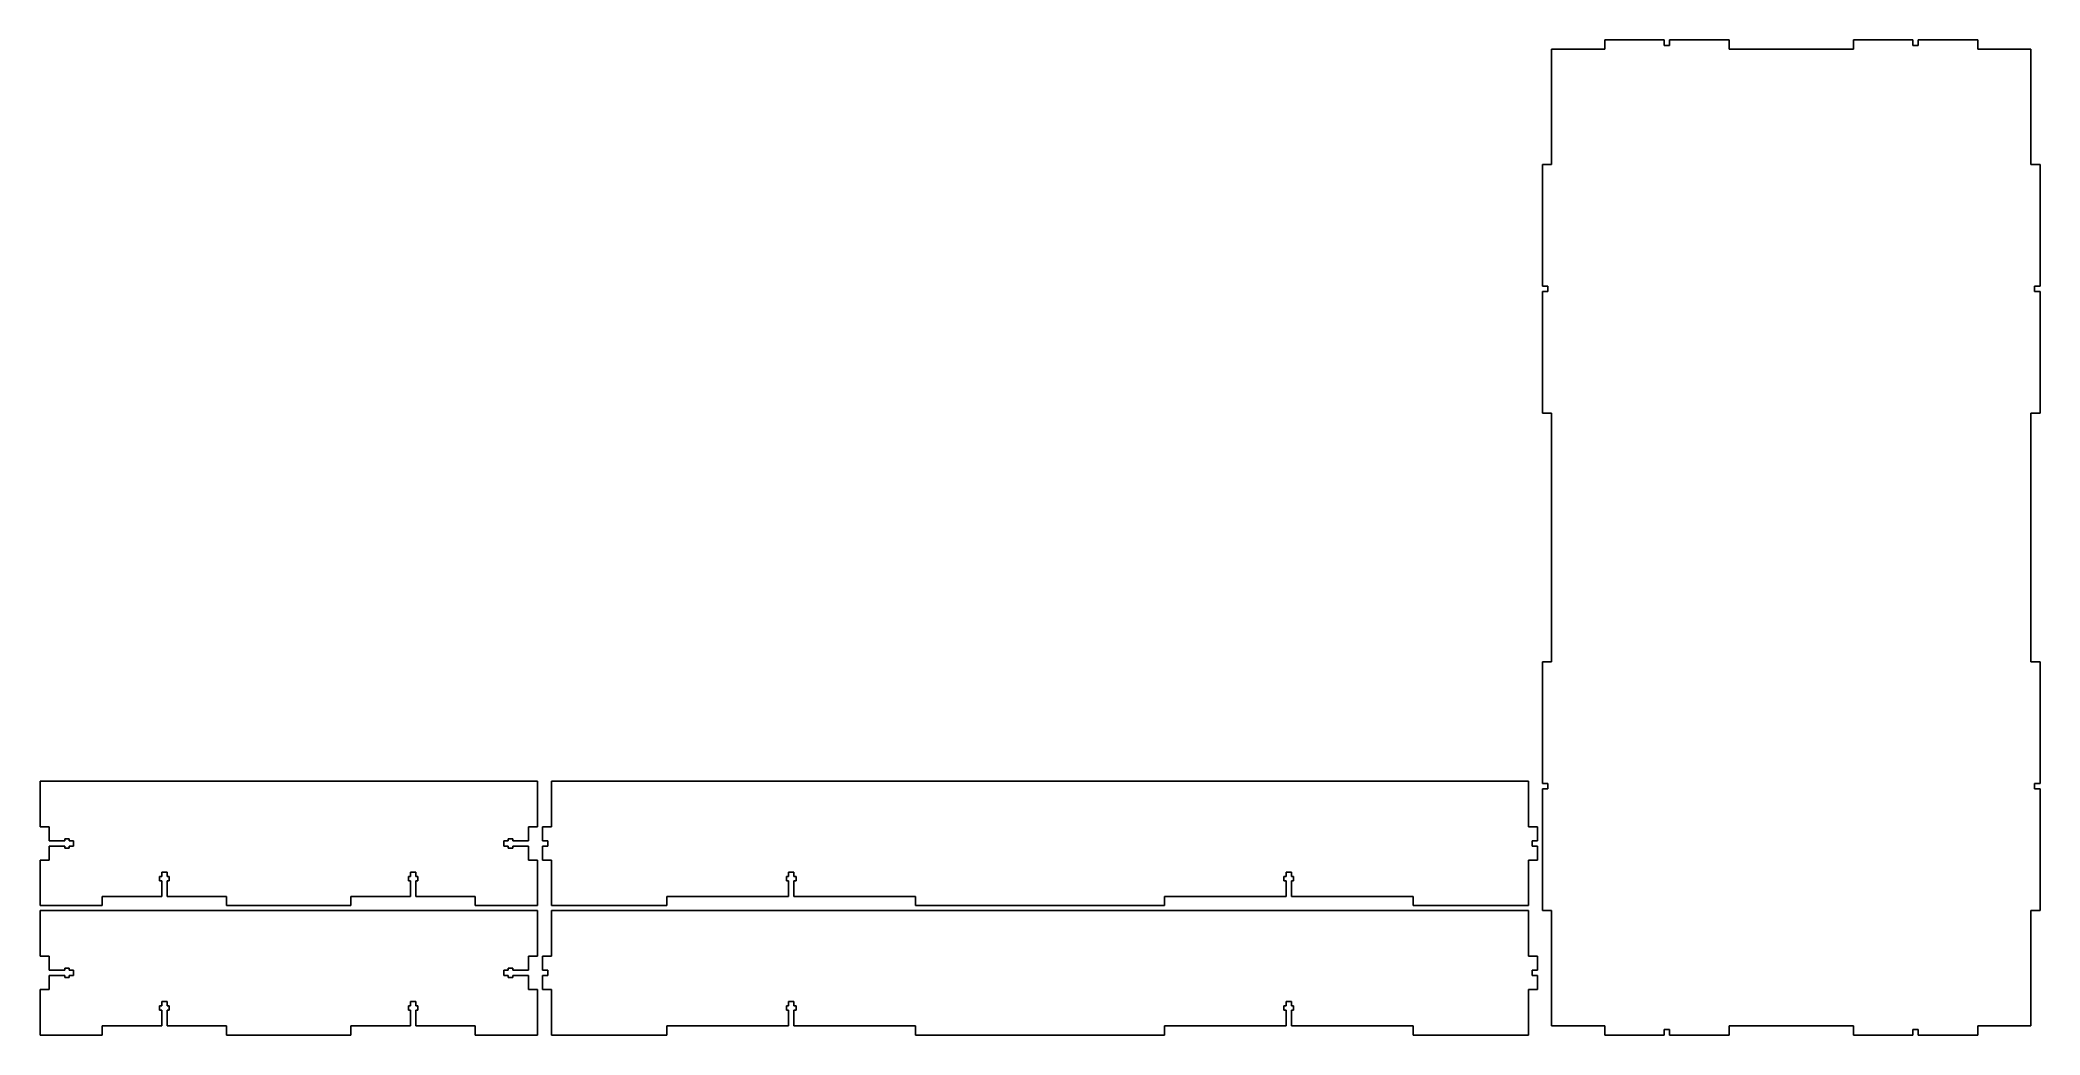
# Model space of a CAD drawing. Header units: millimetres. Extents: x 0 to 1206, y 3 to 603.
import ezdxf

# ---------------------------------------------------------------- set-up
doc = ezdxf.new("R2010")
doc.units = ezdxf.units.MM

msp = doc.modelspace()

# ---------------------------------------------------------------- linework, layer by layer
at = {"layer": 'back_outsideCutPath'}
for p, q in [((0, 156), (0, 128.625)), ((300, 156), (0, 156)), ((300, 128.625), (300, 156)), ((0, 128.625), (5.5, 128.625)), ((5.5, 128.625), (5.5, 120.125)), ((14.95, 120.125), (14.95, 121.375)), ((14.95, 121.375), (17.6, 121.375)), ((17.6, 121.375), (17.6, 120.125)), ((282.4, 120.125), (282.4, 121.375)), ((282.4, 121.375), (285.05, 121.375)), ((285.05, 121.375), (285.05, 120.125)), ((294.5, 120.125), (294.5, 128.625)), ((294.5, 128.625), (300, 128.625)), ((5.5, 120.125), (14.95, 120.125)), ((14.95, 116.875), (5.5, 116.875)), ((5.5, 116.875), (5.5, 108.375)), ((14.95, 115.625), (14.95, 116.875)), ((17.6, 115.625), (14.95, 115.625)), ((17.6, 120.125), (20.25, 120.125)), ((20.25, 116.875), (17.6, 116.875)), ((17.6, 116.875), (17.6, 115.625)), ((20.25, 120.125), (20.25, 116.875)), ((279.75, 116.875), (279.75, 120.125)), ((279.75, 120.125), (282.4, 120.125)), ((282.4, 116.875), (279.75, 116.875)), ((282.4, 115.625), (282.4, 116.875)), ((285.05, 115.625), (282.4, 115.625)), ((285.05, 120.125), (294.5, 120.125)), ((294.5, 116.875), (285.05, 116.875)), ((285.05, 116.875), (285.05, 115.625)), ((294.5, 108.375), (294.5, 116.875)), ((5.5, 108.375), (0, 108.375)), ((0, 108.375), (0, 81)), ((72.125, 95.95), (72.125, 98.6)), ((72.125, 98.6), (73.375, 98.6)), ((73.375, 98.6), (73.375, 101.25)), ((73.375, 101.25), (76.625, 101.25)), ((76.625, 101.25), (76.625, 98.6)), ((76.625, 98.6), (77.875, 98.6)), ((77.875, 98.6), (77.875, 95.95)), ((222.125, 95.95), (222.125, 98.6)), ((222.125, 98.6), (223.375, 98.6)), ((223.375, 98.6), (223.375, 101.25)), ((223.375, 101.25), (226.625, 101.25)), ((226.625, 101.25), (226.625, 98.6)), ((226.625, 98.6), (227.875, 98.6)), ((227.875, 98.6), (227.875, 95.95)), ((300, 108.375), (294.5, 108.375)), ((300, 81), (300, 108.375)), ((37.5, 81), (37.5, 86.5)), ((37.5, 86.5), (73.375, 86.5)), ((73.375, 95.95), (72.125, 95.95)), ((73.375, 86.5), (73.375, 95.95)), ((77.875, 95.95), (76.625, 95.95)), ((76.625, 95.95), (76.625, 86.5)), ((76.625, 86.5), (112.5, 86.5)), ((112.5, 86.5), (112.5, 81)), ((187.5, 81), (187.5, 86.5)), ((187.5, 86.5), (223.375, 86.5)), ((223.375, 95.95), (222.125, 95.95)), ((223.375, 86.5), (223.375, 95.95)), ((227.875, 95.95), (226.625, 95.95)), ((226.625, 95.95), (226.625, 86.5)), ((226.625, 86.5), (262.5, 86.5)), ((262.5, 86.5), (262.5, 81)), ((0, 81), (37.5, 81)), ((112.5, 81), (187.5, 81)), ((262.5, 81), (300, 81))]:
    msp.add_line(p, q, dxfattribs=at)
at = {"layer": 'bottom_outsideCutPath'}
for p, q in [((979.375, 603), (943.5, 603)), ((943.5, 603), (943.5, 597.5)), ((979.375, 599.75), (979.375, 603)), ((1018.5, 603), (982.625, 603)), ((982.625, 603), (982.625, 599.75)), ((1018.5, 597.5), (1018.5, 603)), ((1129.375, 603), (1093.5, 603)), ((1093.5, 603), (1093.5, 597.5)), ((1129.375, 599.75), (1129.375, 603)), ((1168.5, 603), (1132.625, 603)), ((1132.625, 603), (1132.625, 599.75)), ((1168.5, 597.5), (1168.5, 603)), ((911.5, 597.5), (911.5, 528)), ((943.5, 597.5), (911.5, 597.5)), ((981, 599.75), (979.375, 599.75)), ((982.625, 599.75), (981, 599.75)), ((981, 599.75), (981, 599.75)), ((1093.5, 597.5), (1018.5, 597.5)), ((1131, 599.75), (1129.375, 599.75)), ((1132.625, 599.75), (1131, 599.75)), ((1131, 599.75), (1131, 599.75)), ((1200.5, 597.5), (1168.5, 597.5)), ((1200.5, 528), (1200.5, 597.5)), ((911.5, 528), (906, 528)), ((906, 528), (906, 454.625)), ((1206, 528), (1200.5, 528)), ((1206, 454.625), (1206, 528)), ((906, 454.625), (909.25, 454.625)), ((909.25, 451.375), (906, 451.375)), ((906, 451.375), (906, 378)), ((909.25, 454.625), (909.25, 453)), ((909.25, 453), (909.25, 453)), ((909.25, 453), (909.25, 451.375)), ((1202.75, 453), (1202.75, 454.625)), ((1202.75, 454.625), (1206, 454.625)), ((1202.75, 451.375), (1202.75, 453)), ((1202.75, 453), (1202.75, 453)), ((1206, 451.375), (1202.75, 451.375)), ((1206, 378), (1206, 451.375)), ((906, 378), (911.5, 378)), ((911.5, 378), (911.5, 228)), ((1200.5, 228), (1200.5, 378)), ((1200.5, 378), (1206, 378)), ((911.5, 228), (906, 228)), ((906, 228), (906, 154.625)), ((1206, 228), (1200.5, 228)), ((1206, 154.625), (1206, 228)), ((906, 154.625), (909.25, 154.625)), ((909.25, 151.375), (906, 151.375)), ((906, 151.375), (906, 78)), ((909.25, 154.625), (909.25, 153)), ((909.25, 153), (909.25, 153)), ((909.25, 153), (909.25, 151.375)), ((1202.75, 153), (1202.75, 154.625)), ((1202.75, 154.625), (1206, 154.625)), ((1202.75, 151.375), (1202.75, 153)), ((1202.75, 153), (1202.75, 153)), ((1206, 151.375), (1202.75, 151.375)), ((1206, 78), (1206, 151.375)), ((906, 78), (911.5, 78)), ((911.5, 78), (911.5, 8.5)), ((1200.5, 8.5), (1200.5, 78)), ((1200.5, 78), (1206, 78)), ((911.5, 8.5), (943.5, 8.5)), ((943.5, 8.5), (943.5, 3)), ((943.5, 3), (979.375, 3)), ((979.375, 3), (979.375, 6.25)), ((979.375, 6.25), (981, 6.25)), ((981, 6.25), (981, 6.25)), ((981, 6.25), (982.625, 6.25)), ((982.625, 6.25), (982.625, 3)), ((982.625, 3), (1018.5, 3)), ((1018.5, 3), (1018.5, 8.5)), ((1018.5, 8.5), (1093.5, 8.5)), ((1093.5, 8.5), (1093.5, 3)), ((1093.5, 3), (1129.375, 3)), ((1129.375, 3), (1129.375, 6.25)), ((1129.375, 6.25), (1131, 6.25)), ((1131, 6.25), (1131, 6.25)), ((1131, 6.25), (1132.625, 6.25)), ((1132.625, 6.25), (1132.625, 3)), ((1132.625, 3), (1168.5, 3)), ((1168.5, 3), (1168.5, 8.5)), ((1168.5, 8.5), (1200.5, 8.5))]:
    msp.add_line(p, q, dxfattribs=at)
at = {"layer": 'front_outsideCutPath'}
for p, q in [((0, 78), (0, 50.625)), ((300, 78), (0, 78)), ((300, 50.625), (300, 78)), ((0, 50.625), (5.5, 50.625)), ((5.5, 50.625), (5.5, 42.125)), ((294.5, 42.125), (294.5, 50.625)), ((294.5, 50.625), (300, 50.625)), ((5.5, 42.125), (14.95, 42.125)), ((14.95, 38.875), (5.5, 38.875)), ((5.5, 38.875), (5.5, 30.375)), ((14.95, 42.125), (14.95, 43.375)), ((14.95, 43.375), (17.6, 43.375)), ((14.95, 37.625), (14.95, 38.875)), ((17.6, 37.625), (14.95, 37.625)), ((17.6, 43.375), (17.6, 42.125)), ((17.6, 42.125), (20.25, 42.125)), ((20.25, 38.875), (17.6, 38.875)), ((17.6, 38.875), (17.6, 37.625)), ((20.25, 42.125), (20.25, 38.875)), ((279.75, 38.875), (279.75, 42.125)), ((279.75, 42.125), (282.4, 42.125)), ((282.4, 38.875), (279.75, 38.875)), ((282.4, 42.125), (282.4, 43.375)), ((282.4, 43.375), (285.05, 43.375)), ((282.4, 37.625), (282.4, 38.875)), ((285.05, 37.625), (282.4, 37.625)), ((285.05, 43.375), (285.05, 42.125)), ((285.05, 42.125), (294.5, 42.125)), ((294.5, 38.875), (285.05, 38.875)), ((285.05, 38.875), (285.05, 37.625)), ((294.5, 30.375), (294.5, 38.875)), ((5.5, 30.375), (0, 30.375)), ((0, 30.375), (0, 3)), ((300, 30.375), (294.5, 30.375)), ((300, 3), (300, 30.375)), ((72.125, 17.95), (72.125, 20.6)), ((72.125, 20.6), (73.375, 20.6)), ((73.375, 17.95), (72.125, 17.95)), ((73.375, 20.6), (73.375, 23.25)), ((73.375, 23.25), (76.625, 23.25)), ((73.375, 8.5), (73.375, 17.95)), ((76.625, 23.25), (76.625, 20.6)), ((76.625, 20.6), (77.875, 20.6)), ((77.875, 17.95), (76.625, 17.95)), ((76.625, 17.95), (76.625, 8.5)), ((77.875, 20.6), (77.875, 17.95)), ((222.125, 17.95), (222.125, 20.6)), ((222.125, 20.6), (223.375, 20.6)), ((223.375, 17.95), (222.125, 17.95)), ((223.375, 20.6), (223.375, 23.25)), ((223.375, 23.25), (226.625, 23.25)), ((223.375, 8.5), (223.375, 17.95)), ((226.625, 23.25), (226.625, 20.6)), ((226.625, 20.6), (227.875, 20.6)), ((227.875, 17.95), (226.625, 17.95)), ((226.625, 17.95), (226.625, 8.5)), ((227.875, 20.6), (227.875, 17.95)), ((0, 3), (37.5, 3)), ((37.5, 3), (37.5, 8.5)), ((37.5, 8.5), (73.375, 8.5)), ((76.625, 8.5), (112.5, 8.5)), ((112.5, 8.5), (112.5, 3)), ((112.5, 3), (187.5, 3)), ((187.5, 3), (187.5, 8.5)), ((187.5, 8.5), (223.375, 8.5)), ((226.625, 8.5), (262.5, 8.5)), ((262.5, 8.5), (262.5, 3)), ((262.5, 3), (300, 3))]:
    msp.add_line(p, q, dxfattribs=at)
at = {"layer": 'left_outsideCutPath'}
for p, q in [((308.5, 78), (308.5, 50.625)), ((897.5, 78), (308.5, 78)), ((897.5, 50.625), (897.5, 78)), ((308.5, 50.625), (303, 50.625)), ((303, 50.625), (303, 42.125)), ((903, 50.625), (897.5, 50.625)), ((903, 42.125), (903, 50.625)), ((303, 42.125), (306.25, 42.125)), ((306.25, 38.875), (303, 38.875)), ((303, 38.875), (303, 30.375)), ((306.25, 42.125), (306.25, 40.5)), ((306.25, 40.5), (306.25, 40.5)), ((306.25, 40.5), (306.25, 38.875)), ((899.75, 40.5), (899.75, 42.125)), ((899.75, 42.125), (903, 42.125)), ((899.75, 38.875), (899.75, 40.5)), ((899.75, 40.5), (899.75, 40.5)), ((903, 38.875), (899.75, 38.875)), ((903, 30.375), (903, 38.875)), ((303, 30.375), (308.5, 30.375)), ((308.5, 30.375), (308.5, 3)), ((897.5, 3), (897.5, 30.375)), ((897.5, 30.375), (903, 30.375)), ((450.125, 17.95), (450.125, 20.6)), ((450.125, 20.6), (451.375, 20.6)), ((451.375, 17.95), (450.125, 17.95)), ((451.375, 20.6), (451.375, 23.25)), ((451.375, 23.25), (454.625, 23.25)), ((451.375, 8.5), (451.375, 17.95)), ((454.625, 23.25), (454.625, 20.6)), ((454.625, 20.6), (455.875, 20.6)), ((455.875, 17.95), (454.625, 17.95)), ((454.625, 17.95), (454.625, 8.5)), ((455.875, 20.6), (455.875, 17.95)), ((750.125, 17.95), (750.125, 20.6)), ((750.125, 20.6), (751.375, 20.6)), ((751.375, 17.95), (750.125, 17.95)), ((751.375, 20.6), (751.375, 23.25)), ((751.375, 23.25), (754.625, 23.25)), ((751.375, 8.5), (751.375, 17.95)), ((754.625, 23.25), (754.625, 20.6)), ((754.625, 20.6), (755.875, 20.6)), ((755.875, 17.95), (754.625, 17.95)), ((754.625, 17.95), (754.625, 8.5)), ((755.875, 20.6), (755.875, 17.95)), ((308.5, 3), (378, 3)), ((378, 3), (378, 8.5)), ((378, 8.5), (451.375, 8.5)), ((454.625, 8.5), (528, 8.5)), ((528, 8.5), (528, 3)), ((528, 3), (678, 3)), ((678, 3), (678, 8.5)), ((678, 8.5), (751.375, 8.5)), ((754.625, 8.5), (828, 8.5)), ((828, 8.5), (828, 3)), ((828, 3), (897.5, 3))]:
    msp.add_line(p, q, dxfattribs=at)
at = {"layer": 'right_outsideCutPath'}
for p, q in [((308.5, 156), (308.5, 128.625)), ((897.5, 156), (308.5, 156)), ((897.5, 128.625), (897.5, 156)), ((308.5, 128.625), (303, 128.625)), ((303, 128.625), (303, 120.125)), ((903, 128.625), (897.5, 128.625)), ((903, 120.125), (903, 128.625)), ((303, 120.125), (306.25, 120.125)), ((306.25, 116.875), (303, 116.875)), ((303, 116.875), (303, 108.375)), ((306.25, 120.125), (306.25, 118.5)), ((306.25, 118.5), (306.25, 118.5)), ((306.25, 118.5), (306.25, 116.875)), ((899.75, 118.5), (899.75, 120.125)), ((899.75, 120.125), (903, 120.125)), ((899.75, 116.875), (899.75, 118.5)), ((899.75, 118.5), (899.75, 118.5)), ((903, 116.875), (899.75, 116.875)), ((903, 108.375), (903, 116.875)), ((303, 108.375), (308.5, 108.375)), ((308.5, 108.375), (308.5, 81)), ((450.125, 95.95), (450.125, 98.6)), ((450.125, 98.6), (451.375, 98.6)), ((451.375, 98.6), (451.375, 101.25)), ((451.375, 101.25), (454.625, 101.25)), ((454.625, 101.25), (454.625, 98.6)), ((454.625, 98.6), (455.875, 98.6)), ((455.875, 98.6), (455.875, 95.95)), ((750.125, 95.95), (750.125, 98.6)), ((750.125, 98.6), (751.375, 98.6)), ((751.375, 98.6), (751.375, 101.25)), ((751.375, 101.25), (754.625, 101.25)), ((754.625, 101.25), (754.625, 98.6)), ((754.625, 98.6), (755.875, 98.6)), ((755.875, 98.6), (755.875, 95.95)), ((897.5, 81), (897.5, 108.375)), ((897.5, 108.375), (903, 108.375)), ((378, 81), (378, 86.5)), ((378, 86.5), (451.375, 86.5)), ((451.375, 95.95), (450.125, 95.95)), ((451.375, 86.5), (451.375, 95.95)), ((455.875, 95.95), (454.625, 95.95)), ((454.625, 95.95), (454.625, 86.5)), ((454.625, 86.5), (528, 86.5)), ((528, 86.5), (528, 81)), ((678, 81), (678, 86.5)), ((678, 86.5), (751.375, 86.5)), ((751.375, 95.95), (750.125, 95.95)), ((751.375, 86.5), (751.375, 95.95)), ((755.875, 95.95), (754.625, 95.95)), ((754.625, 95.95), (754.625, 86.5)), ((754.625, 86.5), (828, 86.5)), ((828, 86.5), (828, 81)), ((308.5, 81), (378, 81)), ((528, 81), (678, 81)), ((828, 81), (897.5, 81))]:
    msp.add_line(p, q, dxfattribs=at)

doc.saveas('drawing.dxf')
